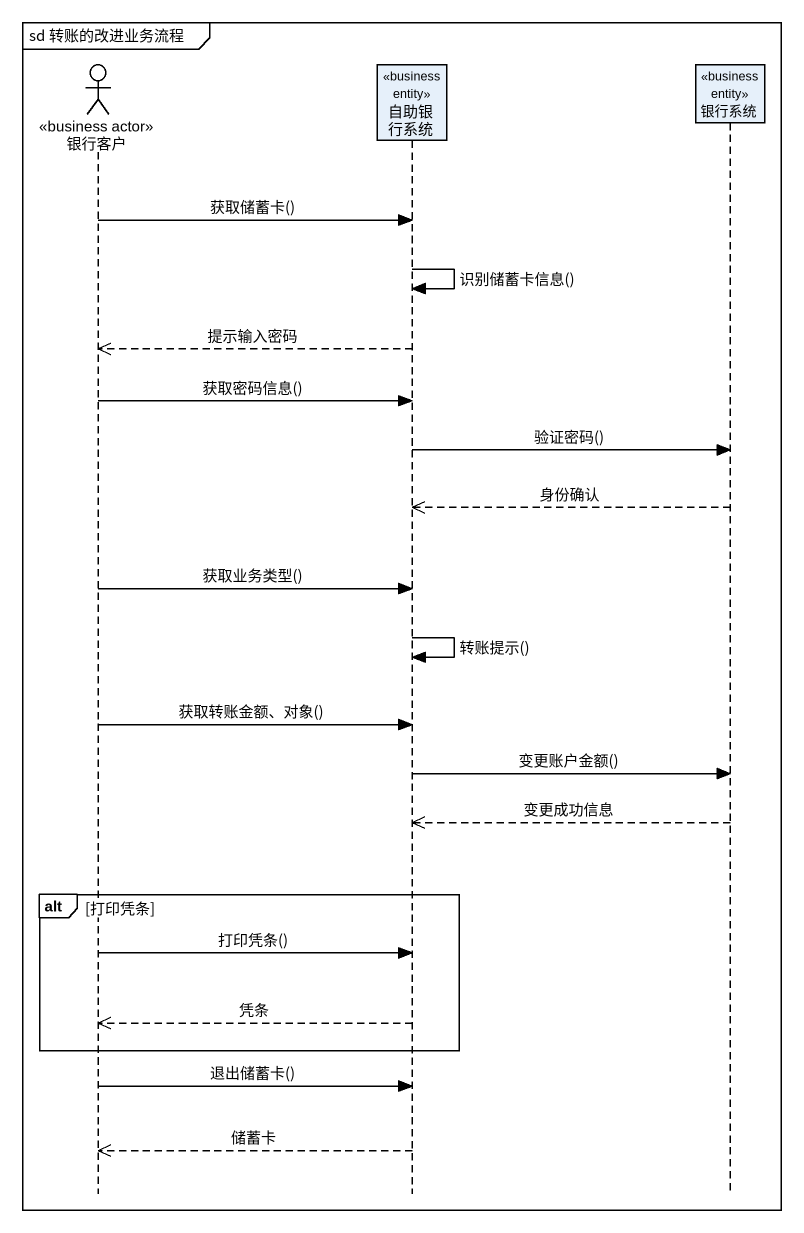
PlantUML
@startuml
mainframe sd 转账的改进业务流程
hide footbox
actor 银行客户 <<business actor>>
participant 自助银行系统 <<business entity>>
participant 银行系统 <<business entity>>

银行客户 -> 自助银行系统 : 获取储蓄卡()
自助银行系统 -> 自助银行系统 : 识别储蓄卡信息()
自助银行系统 -->> 银行客户 : 提示输入密码
银行客户 -> 自助银行系统 : 获取密码信息()
自助银行系统 -> 银行系统 : 验证密码()
银行系统 -->> 自助银行系统 : 身份确认
银行客户 -> 自助银行系统 : 获取业务类型()
自助银行系统 -> 自助银行系统 : 转账提示()
银行客户 -> 自助银行系统 : 获取转账金额、对象()
自助银行系统 -> 银行系统 : 变更账户金额()
银行系统 -->> 自助银行系统 : 变更成功信息
alt 打印凭条
  银行客户 -> 自助银行系统 : 打印凭条()
  自助银行系统 -->> 银行客户 : 凭条
end
银行客户 -> 自助银行系统 : 退出储蓄卡()
自助银行系统 -->> 银行客户 : 储蓄卡
@enduml
